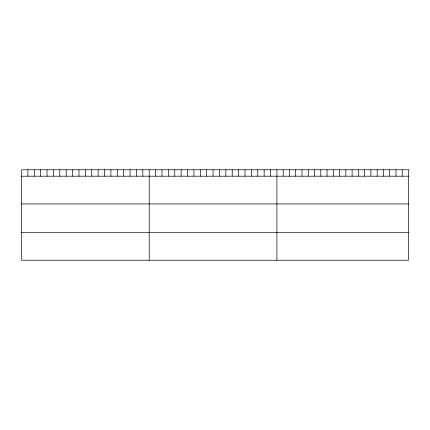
<?xml version="1.0" encoding="UTF-8"?>
<svg xmlns="http://www.w3.org/2000/svg" width="430" height="430" viewBox="0 0 430 430"><rect width="100%" height="100%" fill="white"/><g stroke="black" fill="none" stroke-linecap="round" stroke-linejoin="round"><path stroke-width="0.64" d="M21.5 176.192L408.5 176.192M21.5 203.927L408.5 203.927M21.5 232.501L408.5 232.501M402.233 169.764L402.233 176.192M395.971 169.764L395.971 176.192M389.704 169.764L389.704 176.192M383.436 169.764L383.436 176.192M377.169 169.764L377.169 176.192M370.907 169.764L370.907 176.192M364.64 169.764L364.64 176.192M358.373 169.764L358.373 176.192M352.111 169.764L352.111 176.192M345.844 169.764L345.844 176.192M339.576 169.764L339.576 176.192M333.309 169.764L333.309 176.192M327.047 169.764L327.047 176.192M320.78 169.764L320.78 176.192M314.513 169.764L314.513 176.192M308.251 169.764L308.251 176.192M301.984 169.764L301.984 176.192M295.716 169.764L295.716 176.192M289.449 169.764L289.449 176.192M283.187 169.764L283.187 176.192M276.92 169.764L276.92 260.236M270.534 169.764L270.534 176.192M264.149 169.764L264.149 176.192M257.763 169.764L257.763 176.192M251.378 169.764L251.378 176.192M244.993 169.764L244.993 176.192M238.607 169.764L238.607 176.192M232.221 169.764L232.221 176.192M225.836 169.764L225.836 176.192M219.45 169.764L219.45 176.192M213.065 169.764L213.065 176.192M206.679 169.764L206.679 176.192M200.294 169.764L200.294 176.192M193.908 169.764L193.908 176.192M187.523 169.764L187.523 176.192M181.137 169.764L181.137 176.192M174.752 169.764L174.752 176.192M168.367 169.764L168.367 176.192M161.981 169.764L161.981 176.192M155.596 169.764L155.596 176.192M149.21 169.764L149.21 260.236M142.825 169.764L142.825 176.192M136.439 169.764L136.439 176.192M130.053 169.764L130.053 176.192M123.668 169.764L123.668 176.192M117.282 169.764L117.282 176.192M110.897 169.764L110.897 176.192M104.511 169.764L104.511 176.192M98.126 169.764L98.126 176.192M91.74 169.764L91.74 176.192M85.355 169.764L85.355 176.192M78.969 169.764L78.969 176.192M72.584 169.764L72.584 176.192M66.198 169.764L66.198 176.192M59.813 169.764L59.813 176.192M53.428 169.764L53.428 176.192M47.042 169.764L47.042 176.192M40.657 169.764L40.657 176.192M34.271 169.764L34.271 176.192M27.886 169.764L27.886 176.192M408.5 169.764L21.5 169.764L21.5 260.236L408.5 260.236L408.5 169.764"/></g></svg>
